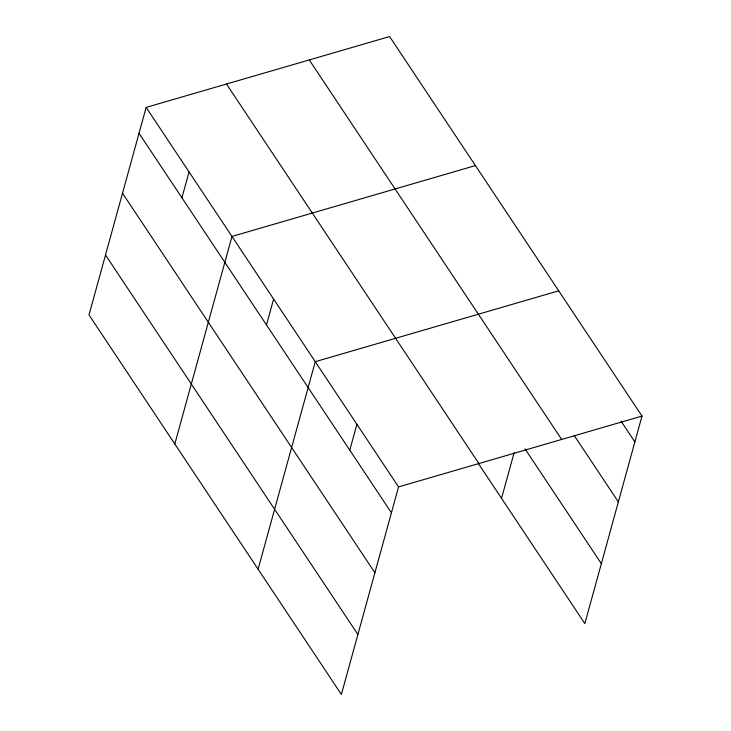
<?xml version="1.0" encoding="UTF-8"?>
<svg xmlns="http://www.w3.org/2000/svg" width="731" height="731" viewBox="0 0 731 731"><rect width="100%" height="100%" fill="white"/><g stroke="black" fill="none" stroke-linecap="round" stroke-linejoin="round"><path stroke-width="1.1" d="M146.154 107.402L88.999 314.933L341.386 694.45L398.55 486.919L146.154 107.402L389.614 36.55L642.001 416.067L584.846 623.598L478.202 463.253M181.937 197.809L189.064 171.922M174.81 443.973L231.974 236.442L475.424 165.581M266.486 324.948L273.613 299.061M258.098 569.211L315.262 361.681L558.712 290.828M349.774 450.186L356.902 424.3M501.548 498.359L514.158 452.58M398.55 486.919L642.001 416.067M620.994 421.074L634.873 441.944M574.191 435.475L618.362 501.895M309.277 59.933L561.664 439.45M525.004 448.852L601.348 563.656M226.5 84.019L478.887 463.536M139.027 133.289L391.423 512.806M122.516 193.231L374.912 572.748M105.511 254.991L357.898 634.508"/></g></svg>
